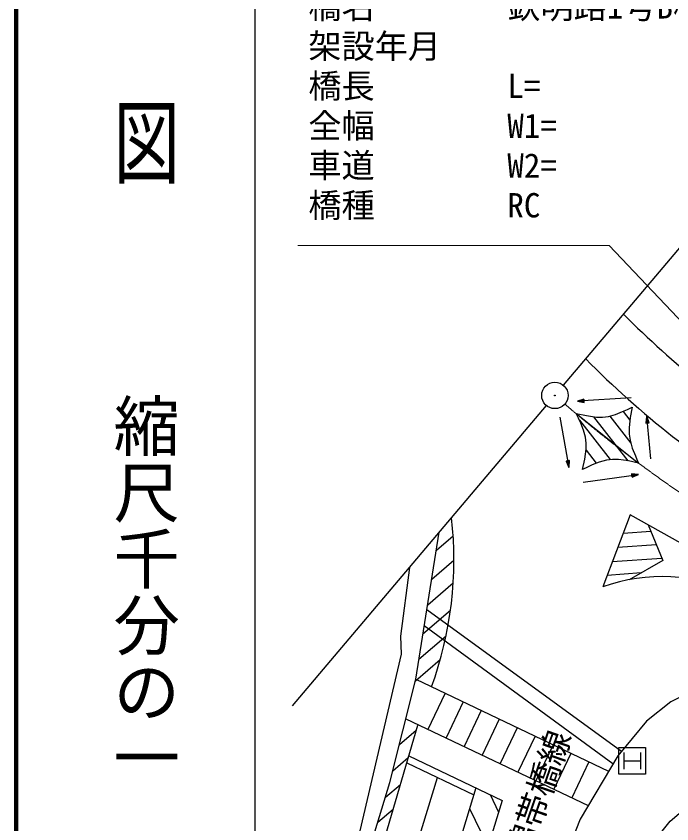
# Model space of a CAD drawing. Units: millimetres, scale not verified. Extents: x 40000 to 680000, y 20000 to 380000.
# Drawn here: x 40000 to 89443, y 258498 to 319416 of the extents above; entities that cross this region are included whole.
import ezdxf
from ezdxf.enums import TextEntityAlignment as Align

# ---------------------------------------------------------------- set-up
doc = ezdxf.new("R2010")
doc.units = ezdxf.units.MM
doc.header["$LTSCALE"] = 1000
doc.linetypes.add('CHAIN', pattern=[18.5, 12, -1.5, 3.5, -1.5])
for name, color, linetype, lineweight in [('M-BGD', 7, 'Continuous', 25), ('M-BGD-HTXT', 7, 'Continuous', 13), ('M-BMK', 2, 'CHAIN', 13), ('M-OTRS', 6, 'Continuous', 25), ('M-STR-HTXT', 7, 'Continuous', 13), ('M-STR-STRC', 7, 'Continuous', 25), ('M-TTL', 2, 'Continuous', 140), ('M-TTL-BAND', 7, 'Continuous', 25)]:
    doc.layers.add(name, color=color, linetype=linetype, lineweight=lineweight)
doc.styles.add('@ＭＳ ゴシック', font='')
doc.styles.add('ＭＳ ゴシック', font='')
doc.styles.get('@ＭＳ ゴシック').set_extended_font_data('@MS Gothic')
doc.styles.get('ＭＳ ゴシック').set_extended_font_data('MS Gothic')

msp = doc.modelspace()

# ---------------------------------------------------------------- linework, layer by layer
at = {"layer": 'M-BGD'}
for p, q in [((81271, 291574), (121380, 339019)), ((60829, 267393), (79980, 290046)), ((82236, 289450), (86928, 285710)), ((70130, 269398), (71908, 280498)), ((69649, 277826), (68972, 272662)), ((70975, 274673), (85651, 263981)), ((85003, 263022), (70776, 273430)), ((68972, 272662), (69024, 271293)), ((69024, 271293), (65919, 257976)), ((68182, 261608), (70130, 269398)), ((92150, 269133), (89373, 267694)), ((89373, 267694), (87523, 266254)), ((87523, 266254), (85363, 263632)), ((85830, 263878), (85830, 262628)), ((87080, 263878), (87080, 262628)), ((85363, 263632), (82536, 258851)), ((85830, 263253), (87080, 263253)), ((66550, 256239), (68182, 261608)), ((89322, 258708), (91893, 260919)), ((82536, 258851), (80377, 253534)), ((86597, 255315), (89322, 258708))]:
    msp.add_line(p, q, dxfattribs=at)
msp.add_lwpolyline([(85455, 262253), (85455, 264253), (87455, 264253), (87455, 262253)], close=True, dxfattribs=at)
at = {"layer": 'M-BMK'}
msp.add_arc((146627, 365935), 100000, 229.27197, 256.08667, dxfattribs=at)
at = {"layer": 'M-OTRS'}
for radius in [995, 30]:
    msp.add_circle((80625, 290810), radius, dxfattribs=at)
at = {"layer": 'M-STR-HTXT'}
msp.add_lwpolyline([(104458, 281332), (84709, 302113), (61234, 302113)], dxfattribs=at)
at = {"layer": 'M-STR-STRC'}
for p, q in [((86383, 290624), (82325, 290367)), ((85764, 289602), (86277, 288940)), ((80989, 289159), (81683, 285384)), ((82479, 288942), (84783, 285971)), ((83545, 289199), (86114, 285886)), ((84768, 289255), (86348, 287216)), ((87847, 286026), (87565, 289236)), ((82975, 286670), (83731, 285696)), ((82761, 284279), (86923, 284844)), ((87651, 281051), (88763, 278366)), ((71691, 279145), (72951, 280230)), ((85764, 280422), (87851, 280567)), ((85364, 279363), (88266, 279565)), ((84954, 278278), (88691, 278538)), ((71338, 276941), (73011, 278380)), ((88763, 278366), (86213, 276914)), ((84571, 277263), (87141, 277443)), ((71031, 275028), (72958, 276685)), ((70678, 272818), (72751, 274603)), ((70374, 270920), (72420, 272681)), ((70110, 269277), (71985, 270890)), ((70130, 269398), (84672, 262463)), ((71070, 265626), (72361, 268334)), ((73715, 267688), (72424, 264980)), ((75069, 267043), (73778, 264335)), ((69387, 266428), (83139, 259870)), ((76423, 266397), (75131, 263689)), ((70271, 265908), (67098, 255088)), ((77777, 265751), (76485, 263043)), ((68898, 264473), (70172, 265569)), ((79131, 265105), (77839, 262398)), ((80485, 264460), (79193, 261752)), ((81838, 263814), (80547, 261106)), ((68407, 262506), (69566, 263504)), ((69602, 263627), (76651, 260265)), ((83192, 263168), (81901, 260461)), ((69447, 263096), (74505, 260684)), ((68487, 251217), (71767, 261990)), ((67846, 260503), (68970, 261470)), ((74666, 261212), (71165, 249713)), ((76651, 260265), (73033, 248384)), ((75733, 260703), (76381, 259381)), ((67273, 258618), (68424, 259607)), ((74189, 259646), (75591, 256786))]:
    msp.add_line(p, q, dxfattribs=at)
for points in [[(82325, 290367), (82832, 290273), (82816, 290523)], [(82427, 290373), (82787, 290484), (82798, 290309)], [(82477, 290376), (82769, 290464), (82778, 290326)], [(82528, 290380), (82752, 290444), (82758, 290344)], [(82578, 290383), (82734, 290424), (82738, 290362)], [(87565, 289236), (87484, 288727), (87733, 288749)], [(87574, 289134), (87693, 288777), (87519, 288762)], [(87578, 289085), (87673, 288794), (87536, 288782)], [(87583, 289033), (87652, 288811), (87553, 288802)], [(87587, 288984), (87632, 288828), (87570, 288823)], [(81683, 285384), (81715, 285898), (81469, 285853)], [(81664, 285484), (81512, 285829), (81684, 285860)], [(81655, 285534), (81534, 285814), (81669, 285839)], [(81646, 285584), (81556, 285799), (81654, 285817)], [(81637, 285633), (81577, 285784), (81639, 285795)], [(86923, 284844), (86410, 284901), (86444, 284653)], [(86821, 284830), (86470, 284694), (86446, 284868)], [(86771, 284824), (86486, 284715), (86467, 284852)], [(86721, 284817), (86502, 284737), (86489, 284836)], [(86671, 284810), (86518, 284758), (86510, 284820)]]:
    msp.add_lwpolyline(points, close=True, dxfattribs=at)
for points in [[(82376, 290370), (82805, 290503), (82818, 290291), (82377, 290370)], [(82718, 290392), (82629, 290386), (82717, 290404), (82718, 290379), (82629, 290386)], [(82236, 289450), (82999, 289284), (83755, 289181), (84206, 289175), (84660, 289232), (85192, 289376), (85727, 289586), (86090, 289752), (86452, 289926)], [(82712, 285234), (82879, 285997), (82982, 286753), (82987, 287204), (82931, 287658), (82786, 288190), (82577, 288725), (82411, 289088), (82236, 289450)], [(86452, 289926), (86307, 289142), (86224, 288366), (86231, 287894), (86298, 287430), (86463, 286838), (86694, 286245), (86807, 285982), (86928, 285710)], [(87569, 289185), (87713, 288760), (87502, 288742), (87569, 289184)], [(87599, 288844), (87591, 288933), (87612, 288845), (87587, 288843), (87591, 288933)], [(81673, 285434), (81490, 285844), (81699, 285882), (81673, 285435)], [(81611, 285771), (81628, 285684), (81599, 285769), (81624, 285773), (81628, 285684)], [(86928, 285710), (86165, 285877), (85409, 285980), (84958, 285985), (84504, 285929), (83972, 285784), (83438, 285575), (83075, 285409), (82712, 285234)], [(86872, 284837), (86454, 284673), (86425, 284884), (86871, 284837)], [(86532, 284791), (86620, 284803), (86534, 284779), (86531, 284804), (86620, 284803)], [(94808, 277042), (86290, 281814), (84237, 276380)]]:
    msp.add_lwpolyline(points, dxfattribs=at)
for centre, radius, start, end in [((137344, 348174), 72676, 224.83199, 237.36059), ((134489, 344797), 72676, 224.83199, 238.68196), ((44938, 278410), 28072, 340.04282, 6.50284), ((88639, 264021), 13120, 63.9826, 109.60642)]:
    msp.add_arc(centre, radius, start, end, dxfattribs=at)
at = {"layer": 'M-TTL'}
msp.add_line((40000, 380000), (40000, 20000), dxfattribs=at)
at = {"layer": 'M-TTL-BAND'}
msp.add_line((58000, 370000), (58000, 20000), dxfattribs=at)

# ---------------------------------------------------------------- texts
at = {"layer": 'M-BGD-HTXT', "style": 'ＭＳ ゴシック'}
msp.add_text('一般県道藤生停車場錦帯橋線', height=1833, rotation=70.854, dxfattribs=at).set_placement((71739, 234254), align=Align.BOTTOM_LEFT)
at = {"layer": 'M-STR-HTXT', "style": 'ＭＳ ゴシック'}
for s, p in [('橋名\u3000\u3000\u3000\u3000欽明路1号B橋', (62034, 318687)), ('架設年月\u3000\u3000', (62034, 315687)), ('橋長\u3000\u3000\u3000\u3000L=', (62034, 312687)), ('全幅\u3000\u3000\u3000\u3000W1=', (62034, 309687)), ('車道\u3000\u3000\u3000\u3000W2=', (62034, 306687)), ('橋種\u3000\u3000\u3000\u3000RC', (62034, 303687))]:
    msp.add_text(s, height=1833, dxfattribs=at).set_placement(p, align=Align.BOTTOM_LEFT)
at = {"layer": 'M-TTL-BAND', "style": '@ＭＳ ゴシック', "width": 1.4}
msp.add_text('平  面  図', height=3666, rotation=270, dxfattribs=at).set_placement((49777, 306475), align=Align.MIDDLE_RIGHT)
at = {"layer": 'M-TTL-BAND', "style": '@ＭＳ ゴシック'}
msp.add_text('縮尺千分の一', height=3666, rotation=270, dxfattribs=at).set_placement((49777, 261030), align=Align.MIDDLE_RIGHT)

doc.saveas('drawing.dxf')
